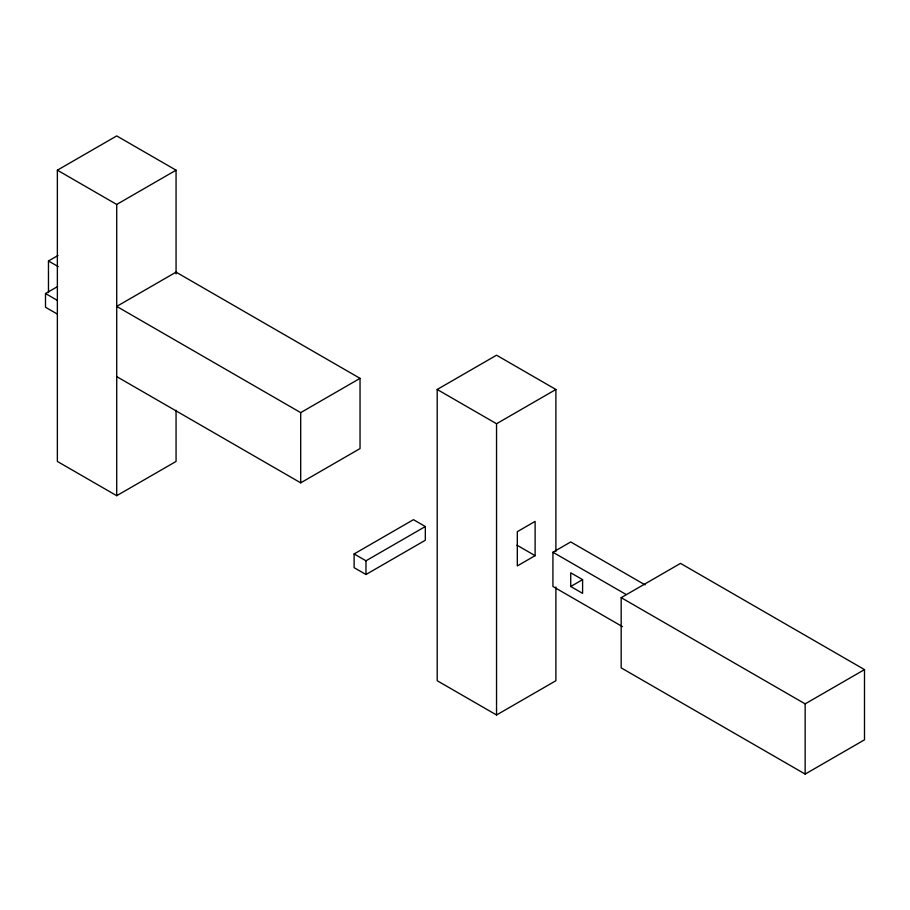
<?xml version="1.0" encoding="UTF-8"?>
<svg xmlns="http://www.w3.org/2000/svg" width="910" height="910" viewBox="0 0 910 910"><rect width="100%" height="100%" fill="white"/><g stroke="black" fill="none" stroke-linecap="round" stroke-linejoin="round"><path stroke-width="1.36" d="M176.062 410.285L176.062 461.438L116.719 495.7L57.364 461.438L57.364 170.181L116.719 135.92L176.062 170.181L176.062 273.899M57.364 170.181L116.719 204.454L176.062 170.181M48.469 292.508L48.469 260.988L57.967 255.505M57.364 314.098L45.5 307.25L45.5 293.543L57.614 286.548M360.041 378.355L176.062 272.135L116.719 306.408L300.698 412.628L360.041 378.355L360.041 448.573L300.698 482.835L116.719 376.615M555.896 586.961L555.896 680.726L496.541 714.987L437.198 680.726L437.198 389.48L496.541 355.207L555.896 389.48L555.896 551.437M437.198 389.48L496.541 423.741L555.896 389.48M354.104 553.951L413.459 519.678L425.323 526.537L425.323 540.244L365.979 574.506L354.104 567.658L354.104 553.951L365.979 560.799L425.323 526.537M535.114 555.657L517.312 565.94L517.312 531.679L535.114 521.396L535.114 555.657L516.948 545.17M622.429 626.626L552.927 586.495L552.927 552.234L570.729 541.95L645.122 584.903M570.729 586.495L582.593 579.647L582.593 593.354L570.729 586.495L570.729 572.788L582.593 579.647M621.177 597.654L680.521 563.381L864.5 669.601L864.5 739.819L805.157 774.08L621.177 667.86L621.177 597.654L805.157 703.874L864.5 669.601M48.469 260.988L58.229 266.619M552.927 552.234L626.091 594.48M45.5 293.543L57.364 300.391M805.157 703.874L805.157 774.08M496.541 423.741L496.541 714.987M365.979 560.799L365.979 574.506M300.698 412.628L300.698 482.835M116.719 204.454L116.719 495.7"/></g></svg>
